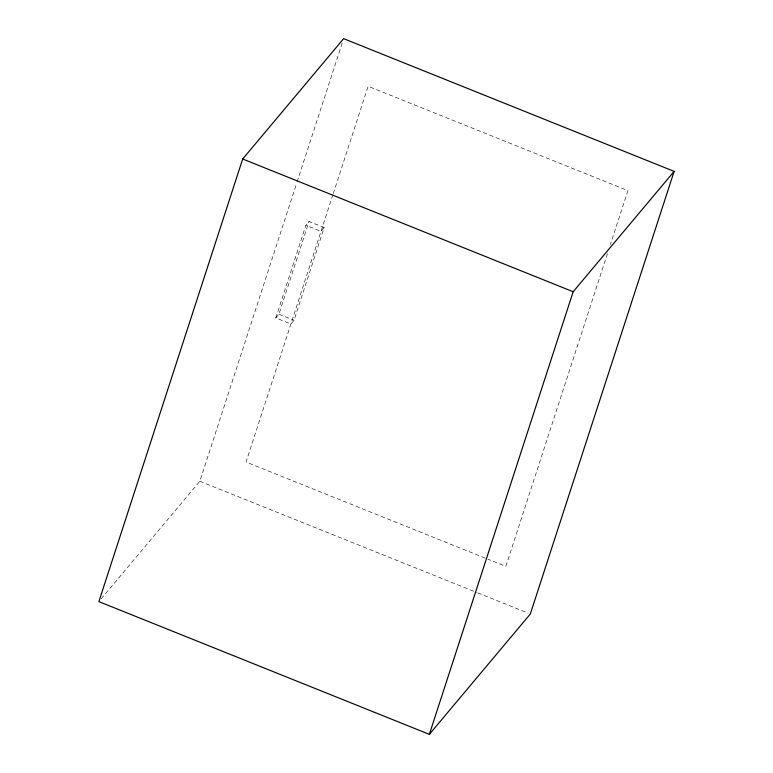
<?xml version="1.0" encoding="UTF-8"?>
<svg xmlns="http://www.w3.org/2000/svg" width="773" height="773" viewBox="0 0 773 773"><rect width="100%" height="100%" fill="white"/><g stroke="black" fill="none" stroke-linecap="round" stroke-linejoin="round"><path stroke-width="0.58" stroke-dasharray="3.87 2.9" d="M101.186 598.862L199.83 481.26L296.697 183.133M297.074 181.984L342.526 42.09M275.777 317.916L305.886 225.252L309.036 221.493L324.167 227.562L294.049 320.235L290.899 323.993L275.777 317.916L278.927 314.157L309.036 221.493M332.883 194.777L246.046 462.041L486.787 558.734M333.25 193.637L368.141 86.276L627.908 190.612L610.419 244.452M607.443 253.621L505.822 566.377L487.898 559.179M324.167 227.562L321.008 231.33L305.886 225.252M278.927 314.157L294.049 320.235M199.83 481.26L476.535 592.398M477.656 592.852L528.075 613.095"/><path stroke-width="1.16" d="M242.683 158.996L98.876 601.616L429.353 734.35L530.317 614.004L674.124 171.384L343.647 38.65L242.683 158.996L573.17 291.74L674.124 171.384M429.353 734.35L573.17 291.74"/></g></svg>
